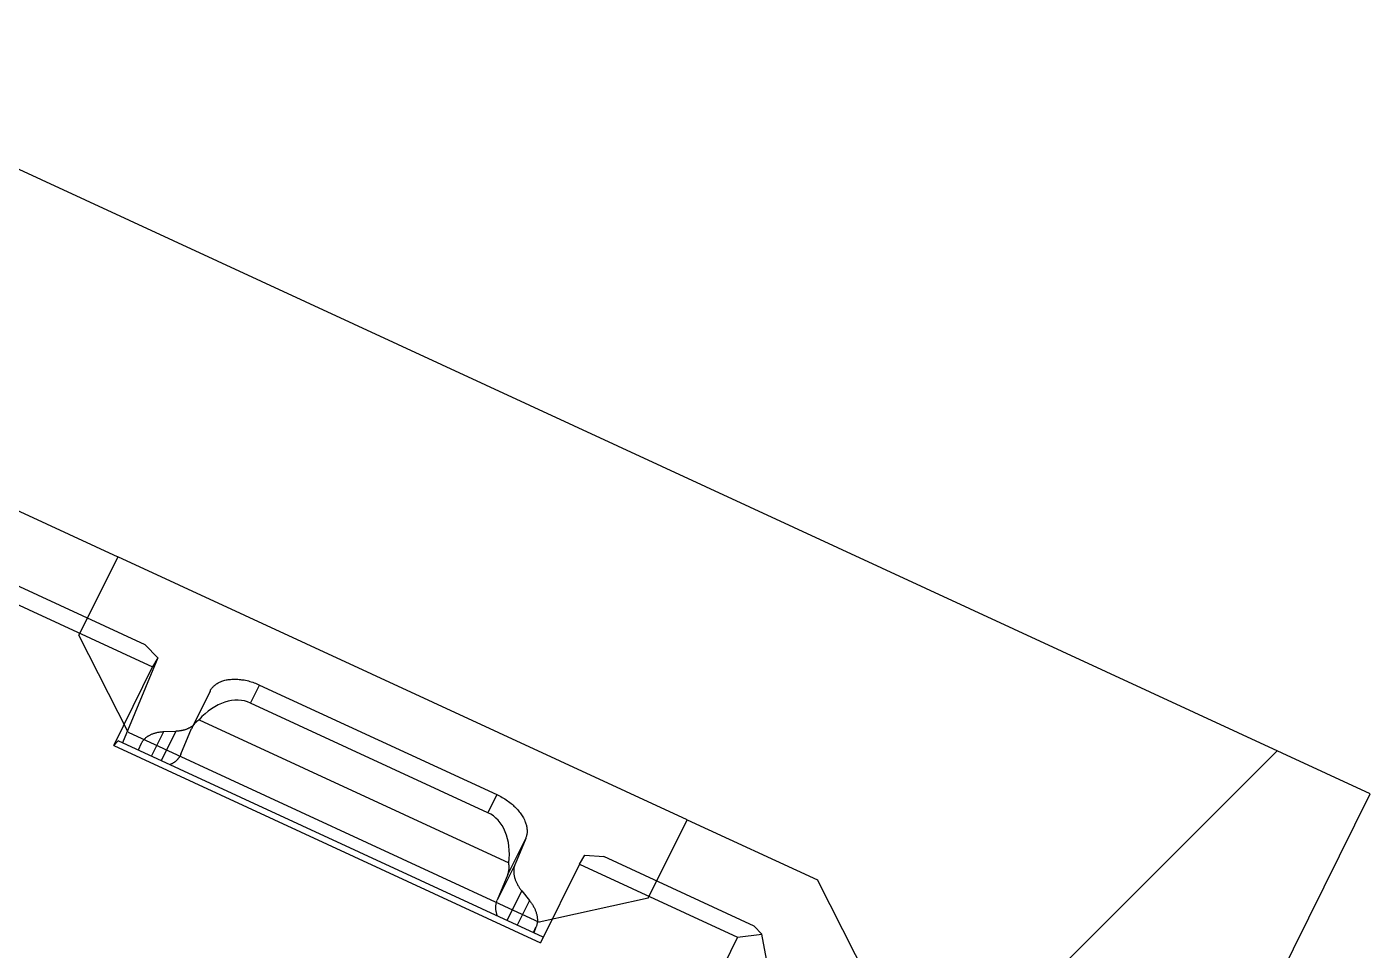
# Model space of a CAD drawing. Header units: millimetres. Extents: x 7 to 507, y -14 to 339.
# Drawn here: x 60.399 to 61.633, y 262.97 to 263.817 of the extents above; entities that cross this region are included whole.
import ezdxf

# ---------------------------------------------------------------- set-up
doc = ezdxf.new("R2010")
doc.units = ezdxf.units.MM
doc.header["$LTSCALE"] = 23.1
doc.layers.get('0').update_dxf_attribs({"linetype": 'CONTINUOUS'})
doc.layers.add('_139725', color=7, linetype='CONTINUOUS')
doc.layers.add('_424072', color=7, linetype='CONTINUOUS')

msp = doc.modelspace()

# ---------------------------------------------------------------- linework, layer by layer
at = {"color": 1}
for p, q in [((61.6327, 263.113), (60.1083, 263.817)), ((60.3631, 263.386), (60.4829, 263.3307)), ((61.3252, 262.4921), (61.6327, 263.113)), ((61.0055, 263.0893), (61.1253, 263.034)), ((61.1975, 262.8917), (61.1253, 263.034))]:
    msp.add_line(p, q, dxfattribs=at)
at = {"color": 4}
for p, q in [((60.4829, 263.3307), (60.4472, 263.2586)), ((61.0055, 263.0893), (60.4829, 263.3307)), ((60.4923, 263.1696), (60.4472, 263.2586)), ((60.4923, 263.1696), (60.8698, 262.9953)), ((60.9698, 263.0172), (61.0055, 263.0893)), ((60.9698, 263.0172), (60.8698, 262.9953))]:
    msp.add_line(p, q, dxfattribs=at)
at = {"color": 2}
msp.add_line((61.1104, 262.7157), (61.5472, 263.1525), dxfattribs=at)
at = {"layer": '_139725', "color": 7}
for p, q in [((60.5081, 263.2498), (60.3702, 263.3135)), ((60.3696, 263.2965), (60.5148, 263.2295)), ((60.5081, 263.2498), (60.5195, 263.2377)), ((60.5195, 263.2377), (60.4873, 263.1599)), ((60.5195, 263.2377), (60.5148, 263.2295)), ((60.4791, 263.1574), (60.5148, 263.2295)), ((60.4791, 263.1574), (60.4831, 263.1617)), ((60.8734, 262.9814), (60.4831, 263.1617)), ((60.4791, 263.1574), (60.871, 262.9764)), ((60.9067, 263.0485), (60.9115, 263.0566)), ((60.9115, 263.0566), (60.9292, 263.0554)), ((61.0671, 262.9917), (60.9292, 263.0554)), ((60.9067, 263.0485), (60.871, 262.9764)), ((60.9067, 263.0485), (61.0519, 262.9814)), ((61.0742, 262.9841), (61.0671, 262.9917)), ((61.0519, 262.9814), (61.0327, 262.9426)), ((61.0519, 262.9814), (61.0742, 262.9841)), ((61.0813, 262.9467), (61.0742, 262.9841))]:
    msp.add_line(p, q, dxfattribs=at)
at = {"layer": '_424072', "color": 9}
for p, q in [((60.6048, 263.1963), (60.613, 263.2129)), ((60.5139, 263.1475), (60.5251, 263.1701)), ((60.5361, 263.1706), (60.5226, 263.1434)), ((60.8308, 263.1124), (60.8225, 263.0957)), ((60.8409, 263.0389), (60.8574, 263.0721)), ((60.8476, 263.0486), (60.8312, 263.0153)), ((60.8402, 262.9967), (60.8537, 263.024)), ((60.8608, 263.0151), (60.8496, 262.9924)), ((60.8644, 262.9856), (60.8668, 262.9905))]:
    msp.add_line(p, q, dxfattribs=at)
at = {"layer": '_424072', "color": 7}
for p, q in [((60.613, 263.2129), (60.8308, 263.1124)), ((60.5675, 263.2072), (60.551, 263.1739)), ((60.8225, 263.0957), (60.6048, 263.1963)), ((60.5408, 263.1494), (60.5505, 263.173)), ((60.5504, 263.1747), (60.5523, 263.1761)), ((60.551, 263.1739), (60.5505, 263.173)), ((60.5575, 263.1809), (60.8418, 263.0497)), ((60.5251, 263.1701), (60.5361, 263.1706)), ((60.5043, 263.1591), (60.5014, 263.1532)), ((60.5408, 263.1494), (60.5403, 263.1484)), ((60.8574, 263.0721), (60.8476, 263.0486)), ((60.8409, 263.0389), (60.8312, 263.0153)), ((60.8537, 263.024), (60.8608, 263.0151)), ((60.8668, 262.9905), (60.8647, 262.9854))]:
    msp.add_line(p, q, dxfattribs=at)
for points in [[(60.5675, 263.2072), (60.5678, 263.2078), (60.5681, 263.2084), (60.5685, 263.209), (60.5689, 263.2096), (60.5693, 263.2101), (60.5698, 263.2107), (60.5703, 263.2112), (60.5708, 263.2117), (60.5713, 263.2122), (60.5719, 263.2127), (60.5724, 263.2132), (60.573, 263.2136), (60.5736, 263.214), (60.5742, 263.2144), (60.5749, 263.2148), (60.5756, 263.2152), (60.5763, 263.2155), (60.5771, 263.2159), (60.5778, 263.2162), (60.5785, 263.2164), (60.5793, 263.2167), (60.5803, 263.217), (60.5812, 263.2173), (60.5822, 263.2175), (60.5832, 263.2177), (60.5842, 263.2179), (60.5852, 263.218), (60.5863, 263.2181), (60.5875, 263.2182), (60.5886, 263.2183), (60.5897, 263.2183), (60.5909, 263.2183), (60.592, 263.2183), (60.5931, 263.2182), (60.5943, 263.2181), (60.5954, 263.218), (60.5965, 263.2178), (60.5977, 263.2177), (60.5988, 263.2175), (60.6001, 263.2172), (60.6015, 263.2169), (60.6028, 263.2166), (60.6041, 263.2162), (60.6054, 263.2159), (60.6067, 263.2154), (60.608, 263.215), (60.6093, 263.2145), (60.6105, 263.214), (60.6118, 263.2135), (60.613, 263.2129)], [(60.5361, 263.1706), (60.5366, 263.1707), (60.5371, 263.1707), (60.5377, 263.1707), (60.5382, 263.1708), (60.5387, 263.1708), (60.5393, 263.1709), (60.5398, 263.171), (60.5403, 263.1711), (60.5408, 263.1711), (60.5413, 263.1712), (60.5417, 263.1713), (60.5422, 263.1714), (60.5427, 263.1715), (60.5432, 263.1717), (60.5436, 263.1718), (60.5441, 263.1719), (60.5446, 263.1721), (60.545, 263.1722), (60.5455, 263.1724), (60.546, 263.1725), (60.5464, 263.1727), (60.5469, 263.1729), (60.5473, 263.1731), (60.5478, 263.1733), (60.5482, 263.1735), (60.5486, 263.1737), (60.5491, 263.1739), (60.5495, 263.1742)], [(60.5575, 263.1809), (60.5572, 263.1808), (60.5569, 263.1806), (60.5566, 263.1804), (60.5563, 263.1801), (60.556, 263.1799), (60.5557, 263.1797), (60.5555, 263.1795), (60.5552, 263.1793), (60.5549, 263.179), (60.5547, 263.1788), (60.5544, 263.1786), (60.5541, 263.1783), (60.5539, 263.1781), (60.5537, 263.1778), (60.5534, 263.1776), (60.5532, 263.1773), (60.553, 263.177), (60.5528, 263.1768), (60.5526, 263.1765), (60.5524, 263.1762), (60.5522, 263.176), (60.552, 263.1757), (60.5518, 263.1754), (60.5516, 263.1751), (60.5515, 263.1748), (60.5513, 263.1745), (60.5511, 263.1742), (60.551, 263.1739)], [(60.5043, 263.1591), (60.5046, 263.1595), (60.5048, 263.16), (60.5051, 263.1604), (60.5053, 263.1608), (60.5056, 263.1612), (60.5059, 263.1616), (60.5062, 263.162), (60.5065, 263.1624), (60.5068, 263.1628), (60.5072, 263.1631), (60.5075, 263.1635), (60.5079, 263.1639), (60.5083, 263.1642), (60.5087, 263.1646), (60.5091, 263.1649), (60.5095, 263.1652), (60.51, 263.1655), (60.5104, 263.1658), (60.5108, 263.1661), (60.5113, 263.1664), (60.5117, 263.1666), (60.5122, 263.1669), (60.5128, 263.1672), (60.5133, 263.1675), (60.5139, 263.1677), (60.5145, 263.168), (60.5151, 263.1682), (60.5157, 263.1684), (60.5163, 263.1686), (60.5169, 263.1688), (60.5175, 263.169), (60.5181, 263.1691), (60.5188, 263.1693), (60.5195, 263.1695), (60.5202, 263.1696), (60.5209, 263.1697), (60.5216, 263.1698), (60.5223, 263.1699), (60.523, 263.17), (60.5237, 263.17), (60.5244, 263.1701), (60.5251, 263.1701)], [(60.5403, 263.1484), (60.5402, 263.148), (60.54, 263.1477), (60.5398, 263.1473), (60.5396, 263.147), (60.5393, 263.1467), (60.5391, 263.1463), (60.5389, 263.146), (60.5386, 263.1457), (60.5384, 263.1454), (60.5381, 263.1451), (60.5379, 263.1448), (60.5376, 263.1445), (60.5373, 263.1442), (60.537, 263.1439), (60.5367, 263.1436), (60.5364, 263.1433), (60.5361, 263.1431), (60.5358, 263.1428), (60.5355, 263.1425), (60.5352, 263.1423), (60.5348, 263.142), (60.5345, 263.1418), (60.5341, 263.1416), (60.5338, 263.1414), (60.5334, 263.1411), (60.5331, 263.1409), (60.5327, 263.1407), (60.5324, 263.1405), (60.532, 263.1404), (60.5316, 263.1402), (60.5313, 263.14), (60.5309, 263.1398), (60.5305, 263.1397)], [(60.8308, 263.1124), (60.8321, 263.1118), (60.8333, 263.1111), (60.8346, 263.1105), (60.8358, 263.1098), (60.837, 263.1091), (60.8382, 263.1083), (60.8394, 263.1075), (60.8406, 263.1067), (60.8417, 263.1059), (60.8428, 263.105), (60.8439, 263.1042), (60.8449, 263.1034), (60.8458, 263.1026), (60.8466, 263.1018), (60.8475, 263.101), (60.8483, 263.1001), (60.8492, 263.0993), (60.85, 263.0984), (60.8508, 263.0975), (60.8515, 263.0965), (60.8522, 263.0956), (60.8529, 263.0946), (60.8536, 263.0936), (60.8542, 263.0927), (60.8547, 263.0918), (60.8553, 263.0909), (60.8558, 263.0899), (60.8562, 263.089), (60.8566, 263.088), (60.857, 263.0872), (60.8573, 263.0864), (60.8575, 263.0856), (60.8578, 263.0848), (60.858, 263.084), (60.8582, 263.0832), (60.8583, 263.0824), (60.8584, 263.0816), (60.8585, 263.0809), (60.8586, 263.0801), (60.8586, 263.0793), (60.8586, 263.0786), (60.8586, 263.0778), (60.8586, 263.077), (60.8585, 263.0763), (60.8584, 263.0756), (60.8582, 263.0749), (60.8581, 263.0742), (60.8579, 263.0735), (60.8576, 263.0728), (60.8574, 263.0721)], [(60.8409, 263.0389), (60.841, 263.0392), (60.8412, 263.0395), (60.8413, 263.0399), (60.8414, 263.0402), (60.8415, 263.0405), (60.8416, 263.0409), (60.8417, 263.0412), (60.8417, 263.0416), (60.8418, 263.0419), (60.8419, 263.0423), (60.8419, 263.0426), (60.842, 263.043), (60.842, 263.0433), (60.8421, 263.0437), (60.8421, 263.044), (60.8421, 263.0444), (60.8422, 263.0448), (60.8422, 263.0452), (60.8422, 263.0455), (60.8422, 263.0459), (60.8422, 263.0463), (60.8421, 263.0467), (60.8421, 263.047), (60.8421, 263.0474), (60.842, 263.0478), (60.842, 263.0482), (60.8419, 263.0485), (60.8419, 263.0489), (60.8418, 263.0493), (60.8418, 263.0497)], [(60.8476, 263.0486), (60.8474, 263.0481), (60.8473, 263.0476), (60.8471, 263.0471), (60.847, 263.0466), (60.8468, 263.0461), (60.8467, 263.0456), (60.8466, 263.045), (60.8465, 263.0445), (60.8465, 263.044), (60.8464, 263.0435), (60.8464, 263.0429), (60.8464, 263.0424), (60.8464, 263.0418), (60.8464, 263.0412), (60.8464, 263.0407), (60.8464, 263.0401), (60.8465, 263.0395), (60.8466, 263.039), (60.8467, 263.0384), (60.8468, 263.0379), (60.8469, 263.0373), (60.847, 263.0368), (60.8472, 263.0361), (60.8474, 263.0354), (60.8476, 263.0348), (60.8478, 263.0341), (60.848, 263.0335), (60.8483, 263.0328), (60.8486, 263.0322), (60.8489, 263.0316), (60.8492, 263.0309), (60.8495, 263.0303), (60.8498, 263.0297), (60.8502, 263.029), (60.8506, 263.0283), (60.851, 263.0277), (60.8514, 263.027), (60.8518, 263.0264), (60.8523, 263.0258), (60.8527, 263.0252), (60.8532, 263.0246), (60.8537, 263.024)], [(60.8314, 263.0007), (60.8312, 263.0012), (60.8311, 263.0016), (60.8309, 263.002), (60.8308, 263.0025), (60.8307, 263.0029), (60.8306, 263.0034), (60.8305, 263.0038), (60.8304, 263.0043), (60.8303, 263.0047), (60.8302, 263.0052), (60.8301, 263.0056), (60.83, 263.0061), (60.83, 263.0065), (60.8299, 263.007), (60.8299, 263.0075), (60.8299, 263.0079), (60.8299, 263.0084), (60.8299, 263.0088), (60.8299, 263.0092), (60.8299, 263.0096), (60.8299, 263.0101), (60.83, 263.0105), (60.83, 263.0109), (60.8301, 263.0113), (60.8301, 263.0117), (60.8302, 263.0121), (60.8303, 263.0125), (60.8304, 263.0129), (60.8305, 263.0133), (60.8306, 263.0137), (60.8307, 263.0141), (60.8309, 263.0145), (60.831, 263.0149), (60.8312, 263.0153)], [(60.8608, 263.0151), (60.8613, 263.0145), (60.8617, 263.0139), (60.8622, 263.0133), (60.8626, 263.0127), (60.863, 263.012), (60.8635, 263.0114), (60.8639, 263.0107), (60.8642, 263.0101), (60.8646, 263.0094), (60.865, 263.0087), (60.8653, 263.0081), (60.8656, 263.0075), (60.8659, 263.0069), (60.8662, 263.0062), (60.8664, 263.0056), (60.8667, 263.005), (60.8669, 263.0043), (60.8671, 263.0036), (60.8673, 263.003), (60.8675, 263.0023), (60.8676, 263.0018), (60.8677, 263.0012), (60.8678, 263.0006), (60.8679, 263.0001), (60.868, 262.9995), (60.868, 262.999), (60.8681, 262.9984), (60.8681, 262.9978), (60.8681, 262.9973), (60.8681, 262.9967), (60.8681, 262.9961), (60.868, 262.9956), (60.868, 262.9951), (60.8679, 262.9945), (60.8678, 262.994), (60.8677, 262.9935), (60.8676, 262.993), (60.8675, 262.9925), (60.8674, 262.992), (60.8672, 262.9915), (60.867, 262.991), (60.8668, 262.9905)]]:
    msp.add_lwpolyline(points, dxfattribs=at)
msp.add_arc((60.5389, 263.1928), 0.0214, 299.5664, 302.4942, dxfattribs=at)
for centre, start_param, end_param in [((60.5813, 263.1451), -0.004684, 1.154595), ((60.7991, 263.0445), -1.163964, -0.004684)]:
    msp.add_ellipse(centre, major_axis=(0.0233, 0.0513), ratio=0.710128, start_param=start_param, end_param=end_param, dxfattribs=at)

doc.saveas('drawing.dxf')
